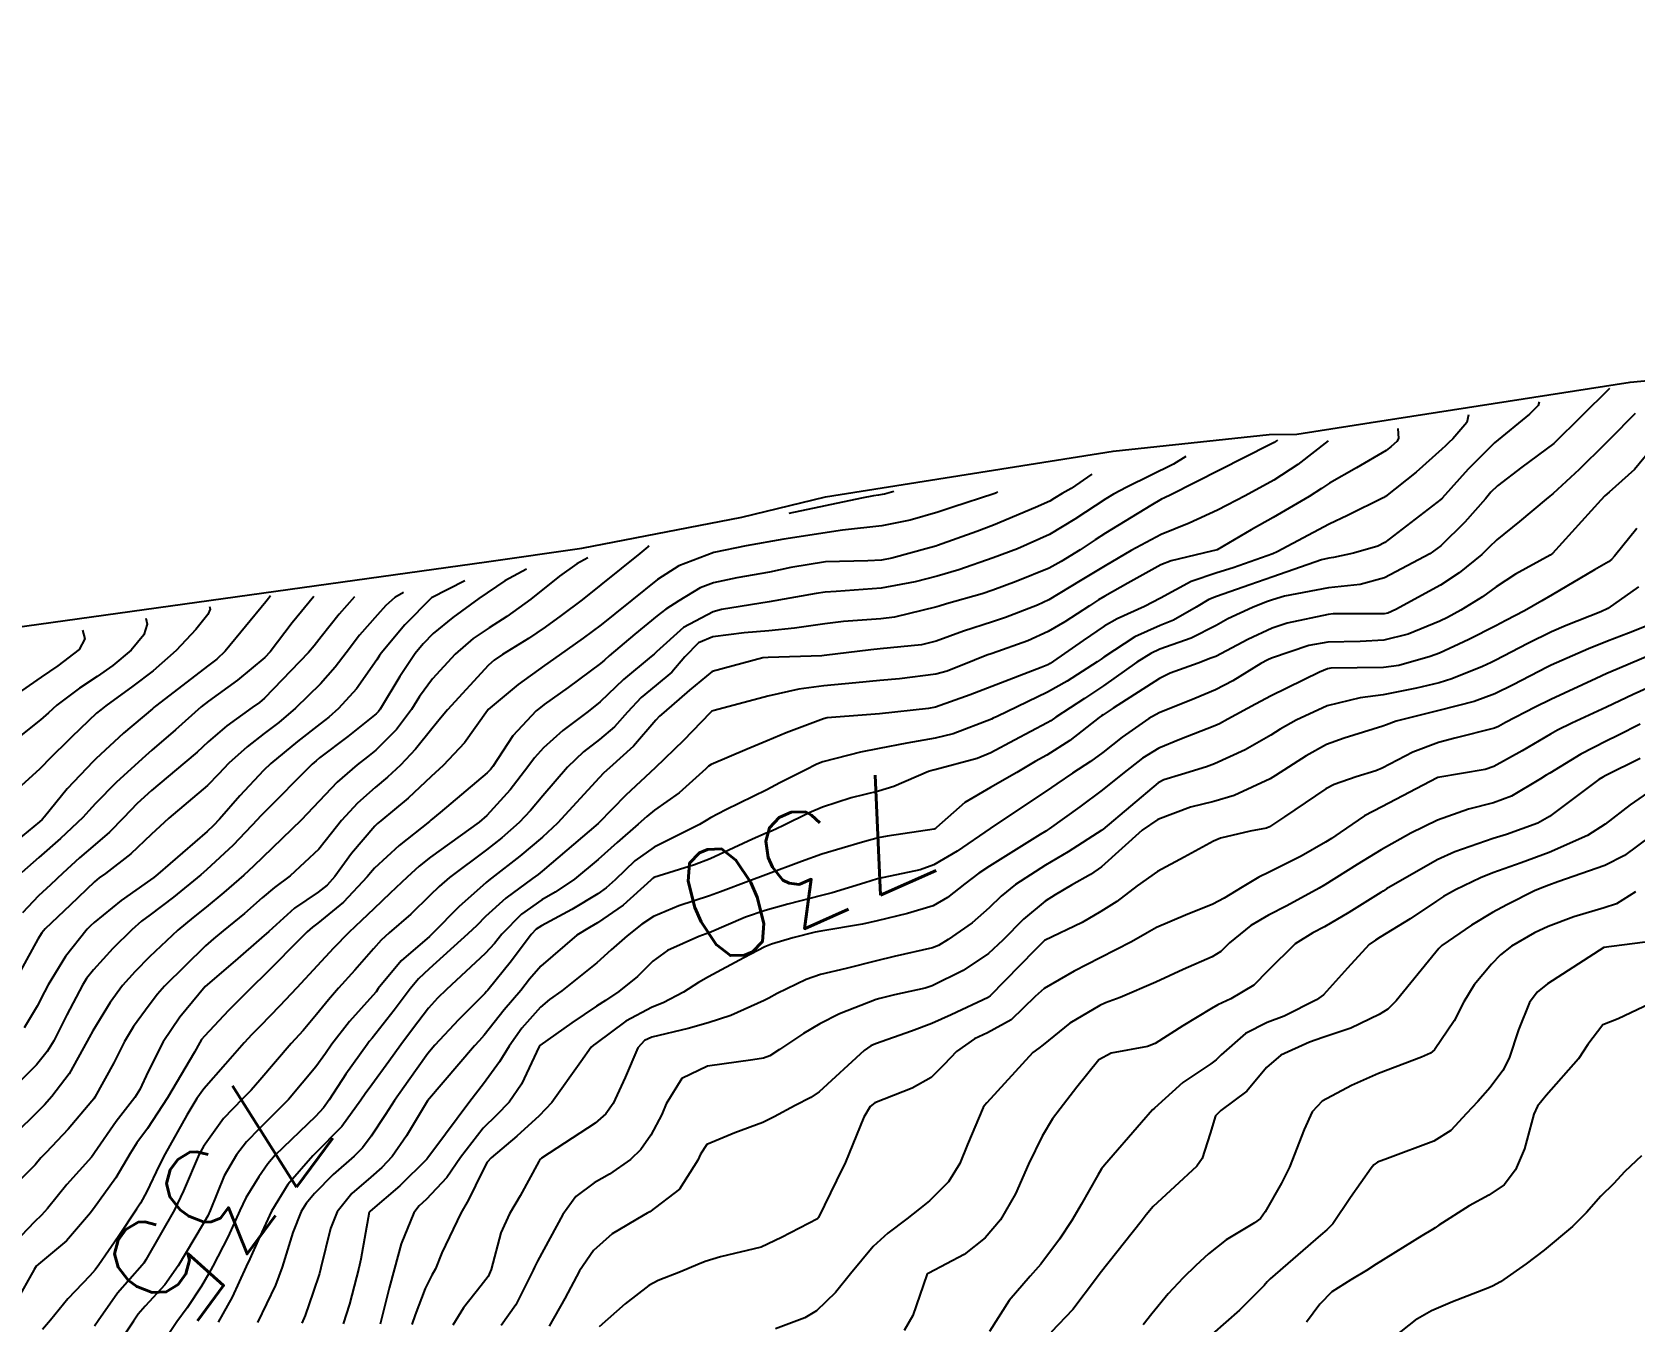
# Model space of a CAD drawing. Header units: metres. Extents: x 307586 to 320046, y 7427249 to 7434250.
# Drawn here: x 310795.9 to 310853.3, y 7432904.8 to 7432950.9 of the extents above; entities that cross this region are included whole.
import ezdxf
from ezdxf.enums import TextEntityAlignment as Align

# ---------------------------------------------------------------- set-up
doc = ezdxf.new("R2010")
doc.units = ezdxf.units.M
doc.header["$MEASUREMENT"] = 0
for name, color, linetype in [('Area', 45, 'Continuous'), ('Cotas', 45, 'Continuous'), ('Curvas de Nivel 1m', 11, 'Continuous'), ('Curvas de Nivel 5m', 15, 'Continuous')]:
    doc.layers.add(name, color=color, linetype=linetype)
doc.styles.add('Style-STANDARD', font='STANDARD.shx')

msp = doc.modelspace()

# ---------------------------------------------------------------- linework, layer by layer
at = {"layer": 'Area'}
msp.add_polyline3d([(310792.403, 7432929.229, 750.654), (310812.192, 7432931.98, 739.622), (310815.607, 7432932.475, 740.981), (310821.323, 7432933.58, 737.45), (310824.316, 7432934.305, 738.81), (310834.607, 7432935.947, 735.053), (310840.185, 7432936.536, 736.685), (310841.179, 7432936.554, 736.544), (310843.833, 7432936.973, 734.442), (310853.098, 7432938.411, 728.453), (310854.246, 7432938.519, 729.082), (310857.581, 7432939.245, 727.881), (310861.125, 7432939.704, 728.2), (310869.445, 7432942.243, 730.665), (310870.592, 7432942.686, 731.005), (310884.857, 7432947.415, 728.525), (310889.58, 7432949.254, 728.957), (310897.047, 7432950.857, 728.643), (310899.501, 7432950.936, 728.188), (310904.021, 7432950.532, 726.999), (310909.26, 7432950.582, 729.608)], dxfattribs=at)
at = {"layer": 'Curvas de Nivel 1m', "flags": 128}
for points, elevation in [([(310852.363, 7432938.19), (310852.35, 7432938.169), (310850.373, 7432936.22), (310849.22, 7432935.372), (310848.35, 7432934.701), (310848.116, 7432934.472), (310847.92, 7432934.244), (310847.186, 7432933.4), (310846.326, 7432932.554), (310845.934, 7432932.266), (310844.314, 7432931.407), (310843.438, 7432931.173), (310842.31, 7432931.051), (310840.732, 7432930.759), (310840.306, 7432930.627), (310840.094, 7432930.553), (310839.588, 7432930.347), (310838.712, 7432929.941), (310838.293, 7432929.707), (310837.401, 7432929.254), (310836.28, 7432928.856), (310835.951, 7432928.712), (310835.456, 7432928.392), (310834.264, 7432927.552), (310833.578, 7432927.099), (310832.554, 7432926.427), (310832.377, 7432926.303), (310832.25, 7432926.226), (310831.083, 7432925.605), (310830.233, 7432925.15), (310829.741, 7432924.955), (310828.224, 7432924.55), (310828.167, 7432924.538), (310828.001, 7432924.482), (310826.763, 7432923.949), (310826.216, 7432923.784), (310825.241, 7432923.542), (310824.21, 7432923.206), (310823.739, 7432923.003), (310822.793, 7432922.544), (310822.393, 7432922.356), (310822.2, 7432922.276), (310821.705, 7432922.064), (310820.191, 7432921.365), (310819.633, 7432921.141), (310818.184, 7432920.691), (310818.128, 7432920.656), (310818.067, 7432920.601), (310817.078, 7432919.702), (310816.16, 7432919.07), (310815.874, 7432918.907), (310815.43, 7432918.631), (310814.142, 7432917.523), (310813.736, 7432917.055), (310813.419, 7432916.657), (310812.831, 7432915.954), (310812.109, 7432915.055), (310811.928, 7432914.851), (310811.767, 7432914.675), (310810.083, 7432912.7), (310809.329, 7432911.449), (310808.818, 7432910.712), (310808.453, 7432910.32), (310808.052, 7432909.973), (310807.377, 7432909.393), (310806.853, 7432908.732), (310806.617, 7432908.144), (310806.273, 7432906.737), (310806.215, 7432906.533), (310806, 7432905.864), (310805.707, 7432905.025), (310805.591, 7432904.746)], 731), ([(310847.323, 7432937.24), (310847.255, 7432936.973), (310846.755, 7432936.382), (310846.618, 7432936.258), (310846.495, 7432936.135), (310846.369, 7432936.01), (310845.44, 7432935.19), (310844.343, 7432934.324), (310844.323, 7432934.31), (310844.286, 7432934.291), (310842.992, 7432933.647), (310842.333, 7432933.333), (310840.471, 7432932.338), (310840.322, 7432932.275), (310838.9, 7432931.771), (310838.315, 7432931.59), (310837.402, 7432931.279), (310836.306, 7432930.688), (310835.729, 7432930.389), (310834.752, 7432929.947), (310834.292, 7432929.685), (310833.531, 7432929.17), (310832.47, 7432928.428), (310832.352, 7432928.35), (310832.272, 7432928.302), (310832.038, 7432928.201), (310830.264, 7432927.527), (310829.495, 7432927.233), (310828.256, 7432926.79), (310828.003, 7432926.735), (310826.253, 7432926.547), (310825.784, 7432926.507), (310824.378, 7432926.401), (310824.251, 7432926.373), (310822.914, 7432925.872), (310822.238, 7432925.581), (310821.515, 7432925.279), (310820.225, 7432924.74), (310820.133, 7432924.672), (310820.043, 7432924.582), (310819.083, 7432923.723), (310818.208, 7432923.108), (310817.928, 7432922.881), (310817.624, 7432922.606), (310816.864, 7432921.945), (310816.19, 7432921.333), (310815.345, 7432920.633), (310814.646, 7432920.173), (310814.172, 7432919.898), (310813.44, 7432919.381), (310812.738, 7432918.664), (310812.478, 7432918.338), (310812.146, 7432917.972), (310810.76, 7432916.691), (310810.443, 7432916.381), (310810.123, 7432916.018), (310809.548, 7432915.269), (310809.13, 7432914.71), (310808.696, 7432914.115), (310808.089, 7432913.282), (310807.857, 7432912.951), (310807.703, 7432912.724), (310807.022, 7432911.782), (310806.064, 7432910.816), (310805.984, 7432910.741), (310805.094, 7432909.707), (310804.5, 7432908.763), (310804.022, 7432907.722), (310803.73, 7432907.058), (310803.603, 7432906.774), (310803.094, 7432905.682), (310802.601, 7432904.784)], 733), ([(310849.843, 7432937.71), (310849.811, 7432937.578), (310849.497, 7432937.262), (310848.251, 7432936.241), (310847.304, 7432935.305), (310846.377, 7432934.26), (310846.359, 7432934.244), (310846.343, 7432934.226), (310846.183, 7432934.104), (310844.327, 7432932.682), (310844.07, 7432932.548), (310843.204, 7432932.301), (310842.486, 7432932.143), (310842.321, 7432932.119), (310842.063, 7432932.056), (310840.314, 7432931.451), (310839.499, 7432931.16), (310838.307, 7432930.741), (310838.035, 7432930.633), (310837.577, 7432930.367), (310836.77, 7432929.901), (310836.293, 7432929.704), (310835.382, 7432929.298), (310834.275, 7432928.58), (310834.177, 7432928.508), (310834.031, 7432928.412), (310832.967, 7432927.722), (310832.262, 7432927.32), (310830.46, 7432926.457), (310830.321, 7432926.389), (310830.251, 7432926.355), (310828.882, 7432925.835), (310828.241, 7432925.673), (310827.233, 7432925.496), (310826.235, 7432925.308), (310825.57, 7432925.173), (310824.227, 7432924.833), (310824.008, 7432924.75), (310823.593, 7432924.536), (310822.69, 7432924.074), (310822.216, 7432923.835), (310820.75, 7432923.113), (310820.205, 7432922.831), (310820.052, 7432922.734), (310819.815, 7432922.584), (310818.736, 7432922.057), (310818.195, 7432921.784), (310817.505, 7432921.291), (310816.802, 7432920.614), (310816.478, 7432920.318), (310816.175, 7432920.106), (310815.247, 7432919.553), (310814.158, 7432918.967), (310813.968, 7432918.84), (310813.796, 7432918.654), (310813.094, 7432917.71), (310812.241, 7432916.669), (310812.192, 7432916.61), (310812.131, 7432916.542), (310811.195, 7432915.605), (310810.342, 7432914.696), (310810.1, 7432914.402), (310809.387, 7432913.41), (310808.908, 7432912.712), (310808.579, 7432912.214), (310808.07, 7432911.436), (310807.763, 7432911.026), (310807.466, 7432910.726), (310806.715, 7432910.071), (310806.043, 7432909.385), (310805.746, 7432909.036), (310805.571, 7432908.747), (310805.264, 7432907.99), (310804.886, 7432906.757), (310804.649, 7432906.114), (310804.001, 7432904.77)], 732), ([(310844.793, 7432936.76), (310844.817, 7432936.395), (310844.749, 7432936.284), (310844.551, 7432936.106), (310844.368, 7432935.973), (310843.314, 7432935.345), (310842.35, 7432934.799), (310842.055, 7432934.607), (310841.617, 7432934.321), (310840.335, 7432933.568), (310839.55, 7432933.129), (310838.324, 7432932.42), (310838.283, 7432932.401), (310838.125, 7432932.362), (310836.678, 7432932.018), (310836.318, 7432931.875), (310835.132, 7432931.219), (310834.306, 7432930.756), (310834.089, 7432930.628), (310833.758, 7432930.415), (310832.875, 7432929.843), (310832.289, 7432929.491), (310831.56, 7432929.165), (310830.277, 7432928.712), (310830.091, 7432928.647), (310829.645, 7432928.466), (310828.674, 7432928.071), (310828.268, 7432927.961), (310826.96, 7432927.799), (310826.265, 7432927.737), (310825.408, 7432927.656), (310824.263, 7432927.548), (310823.368, 7432927.433), (310822.259, 7432927.181), (310820.341, 7432926.666), (310820.253, 7432926.638), (310820.222, 7432926.612), (310820.191, 7432926.581), (310819.238, 7432925.59), (310818.223, 7432924.618), (310817.179, 7432923.644), (310816.203, 7432922.634), (310816.184, 7432922.62), (310814.186, 7432920.915), (310814.04, 7432920.796), (310813.844, 7432920.653), (310812.884, 7432919.951), (310812.162, 7432919.295), (310811.85, 7432918.982), (310811.527, 7432918.679), (310810.14, 7432917.423), (310809.767, 7432917.074), (310809.458, 7432916.707), (310808.891, 7432915.943), (310808.106, 7432914.945), (310808.003, 7432914.822), (310807.924, 7432914.722), (310807.16, 7432913.662), (310806.568, 7432912.735), (310806.364, 7432912.453), (310806.077, 7432912.15), (310804.64, 7432910.761), (310804.374, 7432910.45), (310804.051, 7432909.986), (310803.584, 7432909.23), (310803.37, 7432908.777), (310802.957, 7432907.847), (310802.405, 7432906.786), (310802.264, 7432906.533), (310802.002, 7432906.079), (310801.482, 7432905.306), (310801.114, 7432904.803), (310799.965, 7432903.064)], 734), ([(310840.483, 7432936.34), (310840.42, 7432936.291), (310840.372, 7432936.259), (310840.196, 7432936.168), (310836.668, 7432934.377), (310836.446, 7432934.274), (310836.341, 7432934.223), (310835.952, 7432933.998), (310834.329, 7432933.005), (310833.969, 7432932.771), (310833.427, 7432932.419), (310832.75, 7432931.995), (310832.316, 7432931.762), (310831.14, 7432931.276), (310830.308, 7432930.972), (310829.926, 7432930.844), (310828.647, 7432930.477), (310828.382, 7432930.399), (310828.301, 7432930.373), (310826.784, 7432930.007), (310826.295, 7432929.941), (310824.964, 7432929.849), (310824.291, 7432929.764), (310823.212, 7432929.618), (310822.288, 7432929.522), (310821.407, 7432929.442), (310820.284, 7432929.303), (310819.779, 7432929.086), (310819.285, 7432928.59), (310818.817, 7432928.044), (310818.263, 7432927.57), (310817.728, 7432927.135), (310817.239, 7432926.61), (310816.773, 7432926.087), (310816.238, 7432925.63), (310815.668, 7432925.192), (310815.096, 7432924.637), (310814.213, 7432923.618), (310813.773, 7432923.089), (310813.366, 7432922.658), (310812.748, 7432922.114), (310812.193, 7432921.679), (310810.876, 7432920.69), (310810.502, 7432920.371), (310810.173, 7432920.048), (310809.488, 7432919.382), (310808.712, 7432918.714), (310808.421, 7432918.447), (310808.147, 7432918.142), (310807.49, 7432917.376), (310806.902, 7432916.732), (310806.543, 7432916.319), (310806.119, 7432915.792), (310805.634, 7432915.223), (310805.206, 7432914.753), (310804.09, 7432913.444), (310803.777, 7432913.083), (310803.469, 7432912.776), (310802.787, 7432912.071), (310802.066, 7432911.066), (310801.922, 7432910.792), (310801.362, 7432909.481), (310801.032, 7432908.805), (310800.015, 7432907.017), (310799.939, 7432906.895), (310799.878, 7432906.821), (310799.001, 7432905.827), (310798.308, 7432904.837), (310798.173, 7432904.646)], 736), ([(310853.98, 7432936.174), (310853.25, 7432935.29), (310852.347, 7432934.476), (310852.196, 7432934.341), (310852.049, 7432934.194), (310850.324, 7432932.285), (310850.287, 7432932.256), (310850.239, 7432932.221), (310849.003, 7432931.546), (310848.311, 7432931.094), (310847.816, 7432930.737), (310847.047, 7432930.253), (310846.563, 7432929.994), (310846.297, 7432929.866), (310845.165, 7432929.401), (310844.286, 7432929.184), (310843.445, 7432929.139), (310842.285, 7432929.114), (310841.608, 7432928.995), (310840.276, 7432928.54), (310840.137, 7432928.479), (310839.895, 7432928.344), (310838.887, 7432927.733), (310838.263, 7432927.411), (310837.525, 7432927.102), (310836.255, 7432926.586), (310835.889, 7432926.385), (310834.927, 7432925.716), (310834.234, 7432925.17), (310833.798, 7432924.845), (310833.155, 7432924.421), (310832.598, 7432924.048), (310832.216, 7432923.785), (310830.221, 7432922.46), (310830.203, 7432922.446), (310829.027, 7432921.64), (310828.19, 7432921.142), (310827.701, 7432920.971), (310826.184, 7432920.642), (310825.721, 7432920.507), (310824.554, 7432920.148), (310824.176, 7432920.044), (310822.975, 7432919.737), (310822.167, 7432919.518), (310821.452, 7432919.272), (310820.155, 7432918.718), (310820.056, 7432918.679), (310819.784, 7432918.584), (310818.662, 7432918.081), (310818.144, 7432917.698), (310817.593, 7432917.151), (310816.926, 7432916.612), (310816.446, 7432916.299), (310816.125, 7432916.094), (310815.249, 7432915.5), (310814.103, 7432914.689), (310814.085, 7432914.668), (310814.072, 7432914.65), (310813.444, 7432913.302), (310813.005, 7432912.661), (310812.551, 7432912.193), (310812.074, 7432911.73), (310811.263, 7432910.682), (310810.777, 7432909.964), (310810.04, 7432909.174), (310809.789, 7432908.95), (310809.591, 7432908.704), (310809.145, 7432907.585), (310808.907, 7432906.711), (310808.714, 7432906.001), (310808.392, 7432904.716)], 729), ([(310837.213, 7432935.75), (310836.766, 7432935.482), (310835.099, 7432934.652), (310834.617, 7432934.406), (310834.341, 7432934.244), (310833.241, 7432933.513), (310832.328, 7432932.967), (310831.187, 7432932.447), (310830.32, 7432932.128), (310829.086, 7432931.701), (310828.313, 7432931.471), (310827.529, 7432931.27), (310826.308, 7432931.047), (310824.706, 7432930.923), (310824.307, 7432930.897), (310823.985, 7432930.854), (310822.303, 7432930.55), (310820.599, 7432930.275), (310820.297, 7432930.198), (310819.245, 7432929.634), (310818.275, 7432928.766), (310818.19, 7432928.685), (310818.085, 7432928.602), (310817.099, 7432927.777), (310816.256, 7432926.973), (310815.834, 7432926.626), (310814.927, 7432925.955), (310814.233, 7432925.328), (310813.91, 7432924.971), (310813.673, 7432924.655), (310813.041, 7432923.835), (310812.205, 7432922.907), (310811.929, 7432922.674), (310810.19, 7432921.42), (310809.789, 7432921.102), (310809.36, 7432920.708), (310808.753, 7432920.135), (310808.166, 7432919.575), (310807.728, 7432919.155), (310807.27, 7432918.729), (310806.718, 7432918.164), (310806.141, 7432917.539), (310805.407, 7432916.751), (310804.788, 7432916.095), (310804.112, 7432915.393), (310803.802, 7432915.078), (310803.532, 7432914.776), (310802.862, 7432914.015), (310802.086, 7432913.139), (310801.835, 7432912.794), (310801.474, 7432912.196), (310800.696, 7432910.811), (310800.484, 7432910.387), (310800.043, 7432909.466), (310799.815, 7432909.044), (310799.677, 7432908.824), (310799.014, 7432907.839), (310798.326, 7432906.837), (310798.192, 7432906.656), (310798.007, 7432906.443), (310797.224, 7432905.619), (310796.604, 7432904.854), (310796.317, 7432904.52)], 737), ([(310833.843, 7432935.12), (310833.103, 7432934.611), (310832.789, 7432934.426), (310832.511, 7432934.258), (310832.34, 7432934.161), (310831.828, 7432933.928), (310830.331, 7432933.3), (310829.728, 7432933.067), (310828.324, 7432932.567), (310828.261, 7432932.544), (310828.039, 7432932.483), (310826.695, 7432932.12), (310826.318, 7432932.047), (310825.836, 7432932.026), (310824.317, 7432931.98), (310823.081, 7432931.777), (310822.314, 7432931.614), (310821.153, 7432931.409), (310820.309, 7432931.237), (310819.842, 7432931.05), (310819.078, 7432930.592), (310818.606, 7432930.289), (310818.295, 7432930.057), (310817.498, 7432929.395), (310816.58, 7432928.617), (310816.417, 7432928.473), (310816.27, 7432928.348), (310815.117, 7432927.493), (310814.255, 7432926.878), (310814.126, 7432926.78), (310813.971, 7432926.653), (310813.138, 7432925.762), (310812.418, 7432924.668), (310812.336, 7432924.555), (310812.221, 7432924.435), (310810.531, 7432923.02), (310810.203, 7432922.742), (310810.179, 7432922.724), (310810.154, 7432922.7), (310809.065, 7432921.841), (310808.186, 7432921.029), (310808.041, 7432920.865), (310807.927, 7432920.723), (310807.084, 7432919.816), (310806.158, 7432919.055), (310805.976, 7432918.922), (310805.781, 7432918.746), (310804.136, 7432917.088), (310803.972, 7432916.934), (310803.796, 7432916.773), (310802.971, 7432915.931), (310802.106, 7432915.015), (310802.002, 7432914.894), (310801.936, 7432914.792), (310801.746, 7432914.442), (310800.789, 7432912.809), (310800.072, 7432911.72), (310799.688, 7432911.203), (310799.444, 7432910.826), (310798.931, 7432909.95), (310798.132, 7432908.839), (310798.088, 7432908.784), (310798.031, 7432908.695), (310797.176, 7432907.694), (310796.169, 7432906.858), (310796.085, 7432906.787), (310796.01, 7432906.67), (310795.355, 7432905.507)], 738), ([(310830.473, 7432934.49), (310830.432, 7432934.459), (310830.343, 7432934.421), (310828.876, 7432933.936), (310828.336, 7432933.762), (310827.351, 7432933.471), (310826.331, 7432933.272), (310824.929, 7432933.121), (310822.829, 7432932.796), (310821.485, 7432932.563), (310820.32, 7432932.315), (310819.068, 7432931.839), (310818.31, 7432931.352), (310817.389, 7432930.609), (310816.788, 7432930.123), (310816.29, 7432929.729), (310815.655, 7432929.257), (310814.798, 7432928.642), (310814.269, 7432928.274), (310813.328, 7432927.594), (310812.253, 7432926.7), (310812.229, 7432926.67), (310811.409, 7432925.509), (310810.639, 7432924.694), (310810.219, 7432924.301), (310809.392, 7432923.528), (310808.41, 7432922.718), (310808.295, 7432922.626), (310808.201, 7432922.535), (310807.369, 7432921.551), (310806.768, 7432920.734), (310806.496, 7432920.419), (310806.174, 7432920.173), (310805.326, 7432919.592), (310804.403, 7432918.766), (310804.151, 7432918.53), (310803.207, 7432917.715), (310802.133, 7432916.79), (310801.228, 7432915.692), (310800.631, 7432914.812), (310800.092, 7432913.754), (310799.799, 7432913.11), (310799.614, 7432912.825), (310798.944, 7432911.961), (310798.17, 7432910.839), (310798.127, 7432910.774), (310798.061, 7432910.687), (310797.188, 7432909.707), (310796.489, 7432908.855), (310796.275, 7432908.613), (310796.028, 7432908.372), (310794.601, 7432906.881)], 739), ([(310853.333, 7432933.18), (310852.542, 7432932.188), (310852.437, 7432932.073), (310852.321, 7432931.988), (310851.821, 7432931.7), (310850.309, 7432930.808), (310849.943, 7432930.587), (310849.319, 7432930.23), (310848.652, 7432929.882), (310848.295, 7432929.693), (310847.332, 7432929.204), (310846.28, 7432928.716), (310845.949, 7432928.594), (310844.824, 7432928.282), (310844.272, 7432928.202), (310842.398, 7432928.183), (310842.271, 7432928.16), (310841.989, 7432928.033), (310840.261, 7432927.191), (310839.705, 7432926.899), (310838.71, 7432926.355), (310838.413, 7432926.196), (310838.249, 7432926.117), (310836.987, 7432925.627), (310836.237, 7432925.317), (310835.654, 7432924.966), (310834.939, 7432924.399), (310834.217, 7432923.819), (310833.411, 7432923.218), (310832.319, 7432922.429), (310832.248, 7432922.384), (310832.202, 7432922.354), (310831.994, 7432922.226), (310830.189, 7432921.103), (310829.804, 7432920.847), (310829.3, 7432920.469), (310828.678, 7432919.973), (310828.171, 7432919.685), (310827.249, 7432919.407), (310826.163, 7432919.145), (310825.641, 7432919.027), (310824.157, 7432918.773), (310823.953, 7432918.735), (310823.153, 7432918.54), (310822.387, 7432918.311), (310822.15, 7432918.211), (310821.404, 7432917.819), (310820.139, 7432917.14), (310819.782, 7432916.938), (310819.238, 7432916.589), (310818.51, 7432916.214), (310818.125, 7432916.054), (310817.175, 7432915.551), (310816.105, 7432914.759), (310816.025, 7432914.7), (310815.94, 7432914.622), (310815.569, 7432914.099), (310814.527, 7432912.643), (310814.078, 7432912.166), (310813.284, 7432911.444), (310812.359, 7432910.667), (310812.214, 7432910.515), (310812.056, 7432910.186), (310811.552, 7432909.166), (310811.272, 7432908.681), (310810.597, 7432907.27), (310810.367, 7432906.695), (310810.241, 7432906.465), (310810.002, 7432905.997), (310809.644, 7432905.047), (310809.525, 7432904.705)], 728), ([(310815.823, 7432932.13), (310815.421, 7432931.912), (310814.807, 7432931.473), (310813.781, 7432930.655), (310812.923, 7432930.034), (310812.287, 7432929.623), (310811.721, 7432929.239), (310811.072, 7432928.688), (310810.264, 7432927.804), (310809.798, 7432927.164), (310809.514, 7432926.707), (310808.972, 7432925.982), (310808.231, 7432925.254), (310807.935, 7432925.015), (310807.566, 7432924.727), (310806.853, 7432924.098), (310806.21, 7432923.419), (310805.563, 7432922.75), (310804.189, 7432921.422), (310803.859, 7432921.101), (310803.519, 7432920.777), (310802.804, 7432920.153), (310802.165, 7432919.628), (310801.697, 7432919.259), (310801.157, 7432918.805), (310800.143, 7432917.857), (310799.628, 7432917.335), (310799.178, 7432916.83), (310798.73, 7432916.228), (310798.109, 7432915.214), (310797.978, 7432914.968), (310797.911, 7432914.842), (310797.267, 7432913.673), (310796.648, 7432912.854), (310796.379, 7432912.558), (310796.077, 7432912.247), (310794.663, 7432910.881)], 741), ([(310813.623, 7432931.72), (310812.851, 7432931.304), (310811.923, 7432930.676), (310810.986, 7432929.996), (310810.284, 7432929.42), (310809.925, 7432929.056), (310809.647, 7432928.706), (310809.092, 7432927.884), (310808.396, 7432926.719), (310808.336, 7432926.634), (310808.25, 7432926.552), (310807.235, 7432925.733), (310806.226, 7432924.97), (310806.098, 7432924.869), (310805.954, 7432924.744), (310804.205, 7432922.984), (310804.1, 7432922.875), (310804.009, 7432922.772), (310803.127, 7432921.847), (310802.185, 7432920.968), (310801.979, 7432920.793), (310800.994, 7432919.985), (310800.161, 7432919.353), (310799.855, 7432919.126), (310799.504, 7432918.826), (310798.829, 7432918.15), (310798.138, 7432917.396), (310797.892, 7432917.085), (310797.741, 7432916.844), (310797.185, 7432915.781), (310796.713, 7432914.854), (310796.484, 7432914.472), (310796.094, 7432913.998), (310794.989, 7432912.876)], 742), ([(310809.223, 7432930.89), (310808.914, 7432930.714), (310808.59, 7432930.425), (310808.293, 7432930.092), (310807.651, 7432929.358), (310807.172, 7432928.731), (310806.787, 7432928.215), (310806.262, 7432927.626), (310805.364, 7432926.753), (310804.769, 7432926.239), (310804.239, 7432925.839), (310803.635, 7432925.373), (310802.98, 7432924.782), (310802.613, 7432924.392), (310802.215, 7432923.99), (310800.828, 7432922.811), (310800.197, 7432922.227), (310799.477, 7432921.54), (310798.563, 7432920.836), (310798.34, 7432920.679), (310798.178, 7432920.544), (310797.307, 7432919.707), (310796.406, 7432918.857), (310796.29, 7432918.72), (310796.149, 7432918.483), (310795.269, 7432916.873)], 744), ([(310811.423, 7432931.31), (310810.231, 7432930.701), (310809.271, 7432929.727), (310808.426, 7432928.718), (310808.362, 7432928.63), (310808.271, 7432928.481), (310807.543, 7432927.444), (310806.9, 7432926.734), (310806.552, 7432926.433), (310806.245, 7432926.195), (310805.433, 7432925.554), (310804.484, 7432924.766), (310804.22, 7432924.524), (310803.37, 7432923.62), (310802.646, 7432922.786), (310802.432, 7432922.556), (310802.198, 7432922.338), (310800.441, 7432920.816), (310800.301, 7432920.698), (310800.18, 7432920.612), (310799.124, 7432919.875), (310798.157, 7432919.079), (310798.029, 7432918.967), (310797.911, 7432918.842), (310797.13, 7432917.863), (310796.521, 7432916.856), (310796.388, 7432916.599), (310796.121, 7432916.09), (310795.661, 7432915.315)], 743), ([(310853.395, 7432931.096), (310852.304, 7432930.31), (310852.054, 7432930.194), (310850.805, 7432929.703), (310850.292, 7432929.484), (310849.445, 7432929.069), (310848.276, 7432928.46), (310848.129, 7432928.387), (310847.822, 7432928.245), (310846.725, 7432927.799), (310846.267, 7432927.662), (310845.454, 7432927.462), (310844.262, 7432927.225), (310843.443, 7432927.116), (310842.258, 7432926.833), (310841.149, 7432926.327), (310840.579, 7432926.004), (310840.245, 7432925.786), (310839.325, 7432925.261), (310838.229, 7432924.754), (310837.942, 7432924.648), (310837.047, 7432924.372), (310836.415, 7432924.184), (310836.22, 7432924.077), (310834.234, 7432922.41), (310834.203, 7432922.386), (310833.002, 7432921.614), (310832.19, 7432921.135), (310831.112, 7432920.446), (310830.601, 7432920.029), (310830.17, 7432919.603), (310829.56, 7432919.068), (310828.702, 7432918.475), (310828.364, 7432918.265), (310828.15, 7432918.18), (310826.775, 7432917.865), (310826.145, 7432917.714), (310825.062, 7432917.436), (310824.14, 7432917.221), (310823.623, 7432917.05), (310822.587, 7432916.545), (310822.297, 7432916.382), (310822.129, 7432916.289), (310820.932, 7432915.757), (310820.117, 7432915.498), (310819.405, 7432915.296), (310818.109, 7432914.98), (310817.844, 7432914.865), (310817.604, 7432914.605), (310817.157, 7432913.545), (310816.724, 7432912.614), (310816.459, 7432912.237), (310816.076, 7432911.906), (310814.162, 7432910.649), (310814.107, 7432910.605), (310814.061, 7432910.534), (310813.398, 7432909.301), (310813.016, 7432908.66), (310812.705, 7432907.985), (310812.358, 7432906.667), (310812.253, 7432906.424), (310812.004, 7432906.096), (310811.368, 7432905.303), (310810.985, 7432904.685)], 727), ([(310802.283, 7432930.39), (310802.305, 7432930.295), (310802.229, 7432930.106), (310801.803, 7432929.56), (310801.098, 7432928.808), (310800.266, 7432928.085), (310799.55, 7432927.538), (310798.574, 7432926.837), (310798.394, 7432926.695), (310798.249, 7432926.566), (310797.358, 7432925.726), (310796.482, 7432924.857), (310796.357, 7432924.723), (310796.22, 7432924.577), (310794.345, 7432922.888)], 748), ([(310804.473, 7432930.77), (310804.396, 7432930.674), (310804.3, 7432930.551), (310802.848, 7432928.784), (310802.554, 7432928.504), (310802.268, 7432928.288), (310800.358, 7432926.818), (310800.299, 7432926.772), (310800.252, 7432926.73), (310799.214, 7432925.854), (310798.224, 7432924.939), (310798.173, 7432924.891), (310798.123, 7432924.841), (310797.197, 7432923.867), (310796.382, 7432922.858), (310796.296, 7432922.765), (310796.201, 7432922.682), (310794.992, 7432921.679)], 747), ([(310806.013, 7432930.74), (310805.238, 7432929.806), (310804.456, 7432928.767), (310804.271, 7432928.565), (310803.291, 7432927.751), (310802.255, 7432926.997), (310801.991, 7432926.794), (310801.069, 7432925.979), (310800.229, 7432925.246), (310800.003, 7432925.045), (310799.75, 7432924.825), (310798.954, 7432924.094), (310798.208, 7432923.337), (310797.971, 7432923.076), (310797.754, 7432922.844), (310796.963, 7432922.084), (310796.188, 7432921.405), (310795.573, 7432920.869)], 746), ([(310800.013, 7432929.97), (310800.06, 7432929.761), (310799.936, 7432929.372), (310799.479, 7432928.828), (310798.827, 7432928.275), (310798.263, 7432927.887), (310797.634, 7432927.471), (310796.821, 7432926.854), (310796.522, 7432926.584), (310796.245, 7432926.333), (310795.425, 7432925.683)], 749), ([(310854.299, 7432929.933), (310853.035, 7432929.439), (310852.287, 7432929.144), (310851.615, 7432928.868), (310850.274, 7432928.292), (310850.226, 7432928.268), (310850.134, 7432928.221), (310848.915, 7432927.585), (310848.263, 7432927.261), (310847.521, 7432926.986), (310846.257, 7432926.672), (310844.729, 7432926.283), (310844.381, 7432926.158), (310844.25, 7432926.112), (310842.865, 7432925.682), (310842.24, 7432925.446), (310841.513, 7432925.041), (310840.42, 7432924.337), (310840.222, 7432924.219), (310838.939, 7432923.63), (310838.213, 7432923.417), (310837.374, 7432923.205), (310836.207, 7432922.772), (310835.647, 7432922.388), (310834.19, 7432921.081), (310833.8, 7432920.801), (310833.117, 7432920.421), (310832.53, 7432920.074), (310832.174, 7432919.849), (310831.397, 7432919.209), (310830.66, 7432918.452), (310830.148, 7432917.972), (310829.243, 7432917.368), (310828.136, 7432916.821), (310827.881, 7432916.737), (310826.788, 7432916.493), (310826.261, 7432916.368), (310826.13, 7432916.327), (310824.823, 7432915.819), (310824.117, 7432915.458), (310823.537, 7432915.11), (310822.673, 7432914.544), (310822.334, 7432914.314), (310822.1, 7432914.226), (310821.719, 7432914.176), (310820.097, 7432913.949), (310819.177, 7432913.504), (310818.623, 7432912.595), (310818.464, 7432912.211), (310818.072, 7432911.482), (310817.711, 7432910.959), (310817.348, 7432910.607), (310816.588, 7432910.082), (310816.05, 7432909.776), (310815.39, 7432909.283), (310814.921, 7432908.637), (310814.016, 7432906.968), (310813.911, 7432906.754), (310813.865, 7432906.651), (310813.245, 7432905.407), (310812.716, 7432904.663)], 726), ([(310854.268, 7432927.72), (310853.208, 7432927.236), (310852.259, 7432926.792), (310851.013, 7432926.209), (310850.506, 7432925.96), (310850.247, 7432925.815), (310849.243, 7432925.225), (310848.229, 7432924.669), (310847.91, 7432924.561), (310846.223, 7432924.272), (310846.197, 7432924.26), (310844.212, 7432923.226), (310843.603, 7432922.902), (310842.729, 7432922.305), (310842.422, 7432922.086), (310842.199, 7432921.952), (310841.331, 7432921.46), (310840.188, 7432920.889), (310839.82, 7432920.71), (310839.223, 7432920.35), (310838.579, 7432919.954), (310838.174, 7432919.735), (310837.191, 7432919.346), (310836.161, 7432918.907), (310835.826, 7432918.717), (310835.266, 7432918.393), (310834.147, 7432917.815), (310833.218, 7432917.344), (310832.136, 7432916.72), (310831.823, 7432916.435), (310830.963, 7432915.605), (310830.113, 7432915.138), (310829.653, 7432914.922), (310829.005, 7432914.471), (310828.565, 7432914.009), (310828.094, 7432913.542), (310827.423, 7432913.153), (310826.084, 7432912.633), (310825.917, 7432912.502), (310825.688, 7432912.115), (310825.04, 7432910.515), (310824.712, 7432909.861), (310824.074, 7432908.529), (310824.032, 7432908.485), (310822.748, 7432907.821), (310822.022, 7432907.467), (310820.569, 7432907.123), (310820.017, 7432906.959), (310819.753, 7432906.846), (310819.127, 7432906.589), (310818.331, 7432906.274), (310818.005, 7432906.096), (310817.156, 7432905.448), (310816.219, 7432904.618)], 724), ([(310853.46, 7432926.178), (310852.661, 7432925.771), (310852.244, 7432925.568), (310851.34, 7432925.1), (310850.226, 7432924.431), (310850.095, 7432924.351), (310849.89, 7432924.223), (310848.85, 7432923.6), (310848.214, 7432923.365), (310847.32, 7432923.141), (310846.208, 7432922.742), (310845.251, 7432922.274), (310844.197, 7432921.679), (310843.335, 7432921.155), (310842.184, 7432920.435), (310841.977, 7432920.313), (310840.823, 7432919.68), (310840.168, 7432919.348), (310839.529, 7432918.979), (310838.774, 7432918.354), (310838.459, 7432918.048), (310838.148, 7432917.855), (310837.113, 7432917.4), (310836.139, 7432916.947), (310834.862, 7432916.399), (310834.331, 7432916.206), (310834.129, 7432916.12), (310833.06, 7432915.479), (310832.107, 7432914.707), (310831.949, 7432914.589), (310831.738, 7432914.435), (310830.085, 7432912.637), (310830.005, 7432912.539), (310829.958, 7432912.461), (310829.397, 7432911.14), (310829.125, 7432910.469), (310828.72, 7432909.806), (310828.043, 7432909.127), (310827.684, 7432908.837), (310827.225, 7432908.488), (310826.548, 7432907.974), (310826.023, 7432907.489), (310825.21, 7432906.512), (310824.678, 7432905.844), (310823.993, 7432905.188), (310823.578, 7432904.945), (310822.532, 7432904.545)], 723), ([(310853.461, 7432924.951), (310852.225, 7432924.339), (310852.128, 7432924.288), (310851.985, 7432924.194), (310850.209, 7432922.87), (310849.793, 7432922.638), (310848.674, 7432922.235), (310848.318, 7432922.122), (310848.201, 7432922.087), (310846.834, 7432921.617), (310846.194, 7432921.323), (310844.384, 7432920.287), (310844.26, 7432920.21), (310844.181, 7432920.159), (310843.033, 7432919.438), (310842.162, 7432918.933), (310841.755, 7432918.72), (310841.123, 7432918.325), (310840.143, 7432917.357), (310839.638, 7432916.845), (310838.815, 7432916.353), (310838.352, 7432916.135), (310838.128, 7432916.011), (310837.102, 7432915.386), (310836.109, 7432914.761), (310835.839, 7432914.652), (310834.532, 7432914.404), (310834.1, 7432914.167), (310833.314, 7432913.195), (310832.709, 7432912.424), (310832.444, 7432912.061), (310832.073, 7432911.44), (310831.579, 7432910.437), (310831.117, 7432909.374), (310830.576, 7432908.452), (310830.026, 7432907.806), (310829.277, 7432907.211), (310828.014, 7432906.544), (310827.972, 7432906.521), (310827.945, 7432906.481), (310827.444, 7432905.032), (310827.131, 7432904.489)], 722), ([(310854.222, 7432924.064), (310853.1, 7432923.296), (310852.207, 7432922.601), (310851.577, 7432922.199), (310850.197, 7432921.59), (310849.199, 7432921.224), (310848.189, 7432920.86), (310847.752, 7432920.68), (310846.856, 7432920.253), (310846.425, 7432920.012), (310846.177, 7432919.847), (310845.227, 7432919.214), (310844.157, 7432918.555), (310843.99, 7432918.457), (310843.769, 7432918.294), (310842.992, 7432917.454), (310842.135, 7432916.497), (310841.884, 7432916.314), (310840.719, 7432915.736), (310840.12, 7432915.501), (310839.345, 7432915.117), (310838.474, 7432914.356), (310838.292, 7432914.167), (310838.1, 7432914.025), (310837.105, 7432913.358), (310836.084, 7432912.444), (310836.021, 7432912.381), (310835.62, 7432911.929), (310834.299, 7432910.406), (310834.196, 7432910.273), (310834.057, 7432910.045), (310833.458, 7432909), (310833.134, 7432908.419), (310832.69, 7432907.76), (310832.017, 7432906.862), (310831.641, 7432906.436), (310830.885, 7432905.561), (310830.181, 7432904.457)], 721), ([(310853.293, 7432920.179), (310852.606, 7432919.757), (310852.174, 7432919.604), (310851.087, 7432919.288), (310850.164, 7432918.94), (310849.676, 7432918.709), (310848.859, 7432918.233), (310848.462, 7432917.925), (310848.146, 7432917.593), (310847.526, 7432916.86), (310847.149, 7432916.25), (310846.81, 7432915.566), (310846.107, 7432914.527), (310845.956, 7432914.411), (310845.631, 7432914.267), (310844.097, 7432913.678), (310843.134, 7432913.259), (310842.087, 7432912.687), (310841.73, 7432912.315), (310841.44, 7432911.683), (310840.921, 7432910.327), (310840.629, 7432909.756), (310840.039, 7432908.733), (310839.877, 7432908.5), (310839.661, 7432908.344), (310838.651, 7432907.73), (310838.022, 7432907.236), (310837.57, 7432906.812), (310837.116, 7432906.369), (310836.581, 7432905.798), (310835.993, 7432905.082), (310835.681, 7432904.691)], 719), ([(310853.912, 7432918.417), (310852.153, 7432918.19), (310850.14, 7432916.885), (310849.774, 7432916.587), (310849.498, 7432916.226), (310849.105, 7432915.244), (310848.774, 7432914.233), (310848.541, 7432913.793), (310848.092, 7432913.176), (310847.65, 7432912.682), (310847.25, 7432912.248), (310846.684, 7432911.646), (310846.073, 7432911.258), (310844.422, 7432910.64), (310844.065, 7432910.507), (310843.935, 7432910.421), (310843.836, 7432910.292), (310843.101, 7432909.246), (310842.463, 7432908.306), (310842.253, 7432908.085), (310842.029, 7432907.903), (310840.224, 7432906.337), (310840.121, 7432906.228), (310840.009, 7432906.094), (310839.123, 7432905.222), (310838.152, 7432904.358)], 718), ([(310853.801, 7432916.173), (310852.672, 7432915.637), (310852.121, 7432915.419), (310851.589, 7432914.719), (310851.254, 7432914.203), (310850.09, 7432912.89), (310849.79, 7432912.519), (310849.65, 7432912.224), (310849.315, 7432910.983), (310849.004, 7432910.231), (310848.593, 7432909.696), (310848.049, 7432909.33), (310847.338, 7432908.952), (310846.26, 7432908.258), (310846.128, 7432908.163), (310846.031, 7432908.106), (310845.643, 7432907.879), (310844.019, 7432906.862), (310843.674, 7432906.636), (310843.109, 7432906.299), (310842.434, 7432905.878), (310842, 7432905.43), (310841.525, 7432904.782)], 717), ([(310853.505, 7432910.739), (310852.911, 7432910.182), (310852.506, 7432909.735), (310852.049, 7432909.293), (310851.533, 7432908.706), (310851.035, 7432908.205), (310850.024, 7432907.365), (310849.375, 7432906.87), (310848.465, 7432906.235), (310848.176, 7432906.073), (310848.009, 7432906.004), (310846.743, 7432905.511), (310845.997, 7432905.192), (310845.406, 7432904.854), (310844.676, 7432904.28)], 716)]:
    msp.add_lwpolyline(points, dxfattribs=dict(at, elevation=elevation))
at = {"layer": 'Curvas de Nivel 5m', "flags": 128}
for points, elevation in [([(310853.273, 7432937.292), (310852.375, 7432936.374), (310852.193, 7432936.193), (310851.275, 7432935.291), (310850.346, 7432934.425), (310850.231, 7432934.335), (310850.092, 7432934.223), (310849.136, 7432933.431), (310848.328, 7432932.775), (310848.057, 7432932.512), (310847.789, 7432932.245), (310846.984, 7432931.586), (310846.312, 7432931.15), (310844.714, 7432930.284), (310844.435, 7432930.154), (310844.301, 7432930.13), (310842.483, 7432930.125), (310842.3, 7432930.107), (310840.832, 7432929.795), (310840.292, 7432929.614), (310839.429, 7432929.206), (310838.277, 7432928.604), (310838.103, 7432928.534), (310837.645, 7432928.366), (310836.648, 7432927.998), (310836.267, 7432927.806), (310834.606, 7432926.754), (310834.254, 7432926.513), (310834.192, 7432926.472), (310834.11, 7432926.411), (310833.064, 7432925.598), (310832.232, 7432925.068), (310831.824, 7432924.841), (310831.164, 7432924.446), (310830.217, 7432923.914), (310829.301, 7432923.381), (310828.288, 7432922.479), (310828.243, 7432922.439), (310828.202, 7432922.423), (310826.519, 7432922.177), (310826.199, 7432922.109), (310825.646, 7432921.957), (310824.193, 7432921.533), (310823.459, 7432921.269), (310822.185, 7432920.785), (310821.58, 7432920.559), (310820.569, 7432920.182), (310820.175, 7432920.039), (310819.078, 7432919.682), (310818.163, 7432919.293), (310817.744, 7432919.019), (310817.221, 7432918.609), (310816.657, 7432918.106), (310816.143, 7432917.637), (310814.891, 7432916.639), (310814.447, 7432916.326), (310814.124, 7432916.052), (310813.462, 7432915.307), (310813.006, 7432914.661), (310812.664, 7432914.097), (310812.089, 7432913.309), (310811.593, 7432912.677), (310810.277, 7432910.908), (310810.123, 7432910.699), (310810.096, 7432910.665), (310810.062, 7432910.622), (310809.095, 7432909.662), (310808.033, 7432908.756), (310808.013, 7432908.74), (310808.002, 7432908.72), (310807.694, 7432907.046), (310807.624, 7432906.724), (310807.29, 7432905.431), (310807.062, 7432904.729)], 730), ([(310842.303, 7432936.31), (310841.218, 7432935.47), (310840.351, 7432934.903), (310839.33, 7432934.35), (310838.685, 7432934.011), (310838.338, 7432933.828), (310837.33, 7432933.373), (310836.329, 7432932.957), (310835.254, 7432932.396), (310834.317, 7432931.846), (310833.425, 7432931.306), (310832.305, 7432930.63), (310831.904, 7432930.436), (310830.752, 7432929.997), (310830.294, 7432929.841), (310829.258, 7432929.5), (310828.283, 7432929.147), (310827.749, 7432929.017), (310826.279, 7432928.874), (310825.941, 7432928.842), (310824.274, 7432928.632), (310824.183, 7432928.622), (310822.273, 7432928.56), (310822.073, 7432928.553), (310820.268, 7432928.059), (310819.453, 7432927.396), (310818.533, 7432926.597), (310818.382, 7432926.468), (310818.249, 7432926.318), (310817.452, 7432925.391), (310816.593, 7432924.616), (310816.396, 7432924.443), (310816.219, 7432924.258), (310814.732, 7432922.642), (310814.198, 7432922.134), (310813.387, 7432921.462), (310812.378, 7432920.668), (310812.269, 7432920.582), (310812.181, 7432920.509), (310811.203, 7432919.649), (310810.28, 7432918.698), (310810.152, 7432918.583), (310809.144, 7432917.709), (310808.322, 7432916.718), (310808.243, 7432916.607), (310808.129, 7432916.476), (310807.297, 7432915.547), (310806.662, 7432914.734), (310806.435, 7432914.401), (310806.095, 7432913.918), (310805.112, 7432912.755), (310804.072, 7432911.717), (310803.606, 7432911.237), (310803.249, 7432910.778), (310802.813, 7432910.021), (310802.306, 7432908.787), (310802.222, 7432908.597), (310802.027, 7432908.246), (310801.16, 7432906.803), (310800.69, 7432906.122), (310799.991, 7432905.356), (310799.735, 7432905.074), (310799.57, 7432904.824), (310798.937, 7432903.866)], 735), ([(310826.763, 7432934.5), (310826.434, 7432934.407), (310826.342, 7432934.39), (310826.214, 7432934.375), (310826.032, 7432934.349), (310825.601, 7432934.263), (310823.003, 7432933.71)], 740), ([(310818.013, 7432932.54), (310817.967, 7432932.516), (310817.894, 7432932.462), (310817.676, 7432932.286), (310815.621, 7432930.63), (310814.866, 7432930.07), (310814.288, 7432929.651), (310813.696, 7432929.242), (310812.766, 7432928.665), (310812.471, 7432928.467), (310812.269, 7432928.289), (310810.802, 7432926.692), (310810.548, 7432926.396), (310810.243, 7432926.015), (310809.655, 7432925.282), (310809.116, 7432924.711), (310808.652, 7432924.282), (310808.215, 7432923.912), (310807.585, 7432923.351), (310807.011, 7432922.732), (310806.653, 7432922.281), (310806.193, 7432921.705), (310805.174, 7432920.755), (310804.607, 7432920.333), (310804.171, 7432919.971), (310803.538, 7432919.401), (310802.772, 7432918.784), (310802.432, 7432918.505), (310802.147, 7432918.248), (310800.678, 7432916.812), (310800.425, 7432916.519), (310800.123, 7432916.132), (310799.567, 7432915.369), (310799.245, 7432914.829), (310798.861, 7432914.067), (310798.188, 7432912.839), (310798.147, 7432912.774), (310798.081, 7432912.691), (310797.234, 7432911.686), (310796.443, 7432910.856), (310796.258, 7432910.66), (310796.056, 7432910.421), (310795.28, 7432909.636)], 740), ([(310807.473, 7432930.73), (310806.919, 7432930.108), (310806.281, 7432929.305), (310806.035, 7432928.985), (310805.827, 7432928.747), (310804.256, 7432927.114), (310804.073, 7432926.953), (310803.815, 7432926.774), (310802.904, 7432926.123), (310802.234, 7432925.544), (310801.843, 7432925.181), (310801.403, 7432924.802), (310800.213, 7432923.803), (310799.694, 7432923.339), (310799.215, 7432922.83), (310798.715, 7432922.317), (310798.193, 7432921.869), (310797.638, 7432921.396), (310797.041, 7432920.851), (310796.596, 7432920.437), (310796.171, 7432920.041), (310795.595, 7432919.435)], 745), ([(310797.743, 7432929.54), (310797.823, 7432929.229), (310797.624, 7432928.846), (310796.858, 7432928.263), (310796.263, 7432927.86), (310794.863, 7432926.881)], 750), ([(310853.81, 7432928.644), (310852.717, 7432928.186), (310852.408, 7432928.052), (310852.271, 7432927.987), (310851.882, 7432927.809), (310850.261, 7432927.059), (310849.701, 7432926.783), (310848.64, 7432926.236), (310848.389, 7432926.1), (310848.25, 7432926.039), (310846.823, 7432925.675), (310846.242, 7432925.527), (310845.332, 7432925.178), (310844.228, 7432924.606), (310844.006, 7432924.513), (310843.302, 7432924.299), (310842.507, 7432924.02), (310842.218, 7432923.865), (310840.735, 7432922.859), (310840.205, 7432922.501), (310840.091, 7432922.454), (310839.504, 7432922.347), (310838.453, 7432922.105), (310838.199, 7432921.995), (310837.144, 7432921.42), (310836.188, 7432920.913), (310835.465, 7432920.391), (310834.735, 7432919.841), (310834.169, 7432919.474), (310833.494, 7432919.085), (310832.153, 7432918.444), (310831.807, 7432918.092), (310830.204, 7432916.459), (310830.164, 7432916.428), (310830.132, 7432916.406), (310828.811, 7432915.785), (310828.118, 7432915.466), (310827.401, 7432915.2), (310826.107, 7432914.742), (310825.939, 7432914.669), (310825.7, 7432914.506), (310824.088, 7432913.023), (310823.797, 7432912.821), (310823.235, 7432912.538), (310822.487, 7432912.138), (310822.077, 7432911.926), (310821.071, 7432911.563), (310820.069, 7432911.144), (310819.845, 7432910.802), (310819.75, 7432910.583), (310819.094, 7432909.543), (310818.035, 7432908.735), (310817.946, 7432908.689), (310817.792, 7432908.602), (310816.692, 7432907.948), (310816.02, 7432907.357), (310815.52, 7432906.627), (310814.994, 7432905.639), (310814.441, 7432904.643)], 725), ([(310853.825, 7432922.174), (310852.896, 7432921.483), (310852.192, 7432921.123), (310850.509, 7432920.538), (310850.185, 7432920.421), (310850.041, 7432920.365), (310849.707, 7432920.225), (310848.691, 7432919.719), (310848.171, 7432919.44), (310847.42, 7432918.991), (310846.363, 7432918.258), (310846.256, 7432918.155), (310846.151, 7432918.027), (310844.732, 7432916.281), (310844.429, 7432915.985), (310844.125, 7432915.79), (310843.109, 7432915.309), (310842.113, 7432914.967), (310841.628, 7432914.799), (310840.6, 7432914.333), (310840.098, 7432913.898), (310839.387, 7432913.05), (310838.463, 7432912.356), (310838.27, 7432912.169), (310838.075, 7432911.539), (310837.786, 7432910.643), (310837.602, 7432910.365), (310836.799, 7432909.625), (310836.041, 7432908.923), (310835.791, 7432908.63), (310835.614, 7432908.386), (310834.143, 7432906.537), (310834.045, 7432906.41), (310834.03, 7432906.393), (310834.012, 7432906.367), (310833.171, 7432905.242), (310832.392, 7432904.426)], 720)]:
    msp.add_lwpolyline(points, dxfattribs=dict(at, elevation=elevation))

# ---------------------------------------------------------------- texts
at = {"layer": 'Cotas', "style": 'Style-STANDARD'}
for s, rotation, p in [('730', 203.83962, (310823.617, 7432921.069, 730)), ('735', 233.49768, (310802.578, 7432909.169, 735))]:
    msp.add_text(s, height=4, rotation=rotation, dxfattribs=at).set_placement(p, align=Align.MIDDLE_CENTER)

doc.saveas('drawing.dxf')
